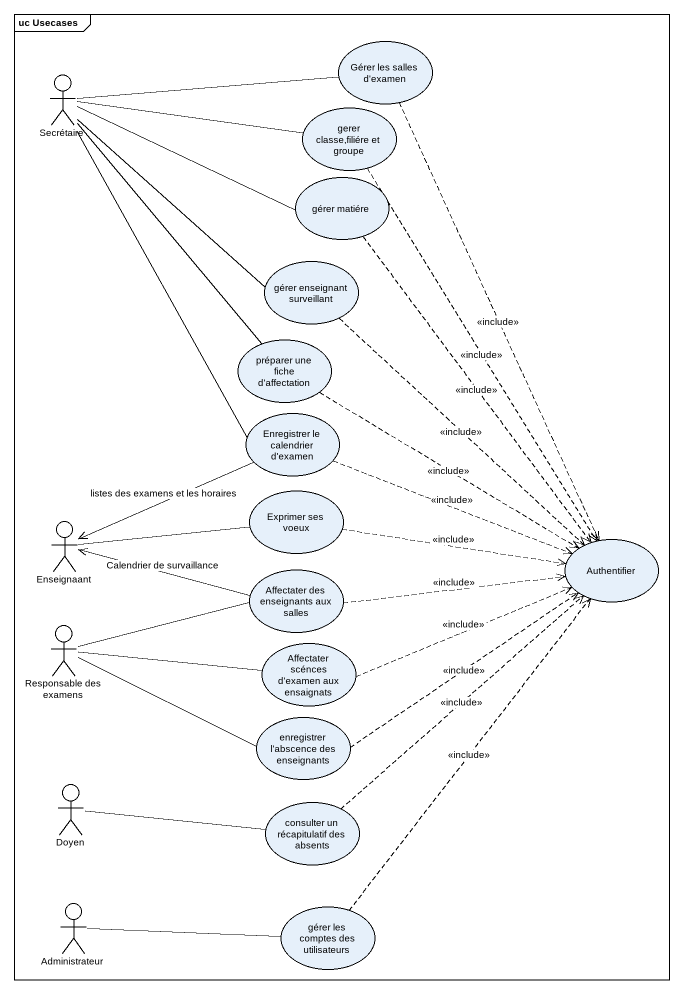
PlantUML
@startuml
mainframe uc Usecases
usecase "Gérer les salles d'examen" as Gérer_les_salles_d_examen
actor Secrétaire
usecase "gerer classe,filiére et groupe" as gerer_classe_filiére_et
usecase "gérer matiére" as gérer_matiére
usecase "gérer enseignant surveillant" as gérer_enseignant_surveillant
usecase "préparer une fiche d'affectation" as préparer_une_fiche_d
usecase "Enregistrer le calendrier d'examen" as Enregistrer_le_calendrier_d
usecase "Exprimer ses voeux" as Exprimer_ses_voeux
actor Enseignaant
usecase Authentifier
usecase "Affectater des enseignants aux salles" as Affectater_des_enseignants
actor "Responsable des examens" as Responsable_des_examens
usecase "Affectater scénces d'examen aux ensaignats" as Affectater_scénces_d_examen
usecase "enregistrer l'abscence des enseignants" as enregistrer_l_abscence_des
actor Doyen
usecase "consulter un récapitulatif des absents" as consulter_un_récapitulatif
actor Administrateur
usecase "gérer les comptes des utilisateurs" as gérer_les_comptes_des
Gérer_les_salles_d_examen ..> Authentifier : <<include>>
Secrétaire -right- Gérer_les_salles_d_examen
Secrétaire -right- gerer_classe_filiére_et
Secrétaire -right- gérer_matiére
Secrétaire -- gérer_enseignant_surveillant
Secrétaire -- préparer_une_fiche_d
Secrétaire -- Enregistrer_le_calendrier_d
gerer_classe_filiére_et ..> Authentifier : <<include>>
gérer_matiére ..> Authentifier : <<include>>
gérer_enseignant_surveillant ..> Authentifier : <<include>>
préparer_une_fiche_d ..> Authentifier : <<include>>
Enregistrer_le_calendrier_d .right.> Authentifier : <<include>>
Exprimer_ses_voeux .right.> Authentifier : <<include>>
Enseignaant <-right- Enregistrer_le_calendrier_d : listes des examens et les horaires
Enseignaant -right- Exprimer_ses_voeux
Affectater_des_enseignants -left-> Enseignaant : Calendrier de survaillance
Affectater_des_enseignants .right.> Authentifier : <<include>>
Responsable_des_examens -right- Affectater_des_enseignants
Responsable_des_examens -right- Affectater_scénces_d_examen
Responsable_des_examens -right- enregistrer_l_abscence_des
Affectater_scénces_d_examen .right.> Authentifier : <<include>>
enregistrer_l_abscence_des .right.> Authentifier : <<include>>
Doyen -right- consulter_un_récapitulatif
consulter_un_récapitulatif .up.> Authentifier : <<include>>
Administrateur -right- gérer_les_comptes_des
gérer_les_comptes_des .up.> Authentifier : <<include>>
@enduml
